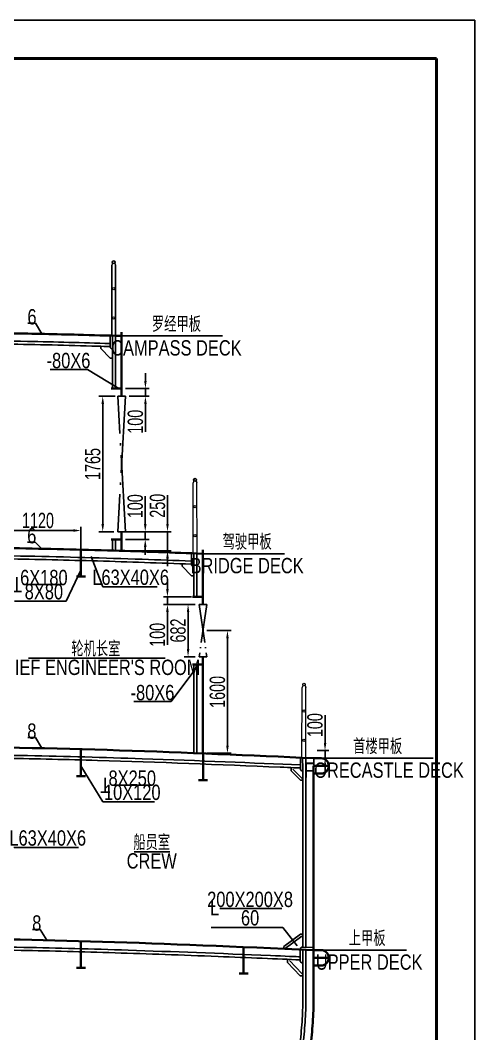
# Model space of a CAD drawing. Extents: x -498116 to -468416, y -194449 to -173449.
# Drawn here: x -474339 to -468416, y -186661 to -173449 of the extents above; entities that cross this region are included whole.
import ezdxf
from ezdxf.enums import TextEntityAlignment as Align

# ---------------------------------------------------------------- set-up
doc = ezdxf.new("R2010")
doc.units = 0
doc.header["$LTSCALE"] = 500
doc.header["$MEASUREMENT"] = 0
doc.header["$PDMODE"] = 3
doc.linetypes.add('点划线 ____ _ ____ _ ____ _ ____ _ ____ _ ____', pattern=[2.56, 2, -0.25, 0.06, -0.25])
doc.layers.get('0').update_dxf_attribs({"linetype": 'CONTINUOUS'})
doc.layers.get('Defpoints').update_dxf_attribs({"linetype": 'CONTINUOUS'})
doc.layers.add('图框', color=3, linetype='CONTINUOUS')
doc.styles.get("Standard").update_dxf_attribs({"font": 'romans.shx', "width": 1.2, "height": 150, "bigfont": 'gbcbig.shx'})
doc.styles.add('中英混排2', font='romany.shx', dxfattribs={"width": 0.7, "height": 200, "bigfont": 'hztxt.shx'})
doc.dimstyles.new('1111111', dxfattribs={"dimtxt": 75, "dimasz": 100, "dimexe": 50, "dimexo": 50, "dimgap": 30, "dimtad": 1, "dimdec": 0, "dimdsep": 46, "dimtxsty": 'Standard', "dimcen": 2.5, "dimadec": 0, "dimazin": 0, "dimtfac": 1, "dimtdec": 0, "dimtmove": 0, "dimatfit": 3, "dimfxl": 1, "dimarcsym": 0})

# ---------------------------------------------------------------- blocks, each defined once
blk = doc.blocks.new('A2')
at = {"layer": '图框'}
for p, q in [((0, 420), (-594, 420)), ((0, 0), (0, 420))]:
    blk.add_line(p, q, dxfattribs=at)
at = {"layer": '图框', "color": 15, "lineweight": 50}
for p, q in [((-10, 410), (-569, 410)), ((-10, 10), (-10, 410))]:
    blk.add_line(p, q, dxfattribs=at)
blk = doc.blocks.new('*D576')
at = {"color": 0, "lineweight": -2, "transparency": 16777216}
for p, q in [((-470367, -182870), (-470367, -182506)), ((-470468, -182970), (-470317, -182970)), ((-470367, -183070), (-470367, -182970)), ((-470488, -183070), (-470317, -183070)), ((-470367, -183170), (-470367, -183270))]:
    blk.add_line(p, q, dxfattribs=at)
at = {"color": 0, "lineweight": -3, "transparency": 16777216}
for points in [[(-470383, -182870), (-470350, -182870), (-470367, -182970)], [(-470383, -183170), (-470350, -183170), (-470367, -183070)]]:
    blk.add_solid(points, dxfattribs=at)
at = {"layer": 'Defpoints', "color": 0, "lineweight": -3, "transparency": 16777216}
for p in [(-470518, -182970), (-470367, -182970), (-470538, -183070)]:
    blk.add_point(p, dxfattribs=at)
at = {"color": 0, "transparency": 16777216, "insert": (-470497, -182638), "char_height": 200, "attachment_point": 5, "rotation": 90, "style": '中英混排2'}
blk.add_mtext('100', dxfattribs=at)
blk = doc.blocks.new('*D582')
at = {"color": 0, "lineweight": -2, "transparency": 16777216}
for p, q in [((-474668, -180146), (-474668, -180051)), ((-473548, -180476), (-473548, -180051)), ((-474568, -180101), (-473648, -180101))]:
    blk.add_line(p, q, dxfattribs=at)
at = {"color": 0, "lineweight": -3, "transparency": 16777216}
for points in [[(-474568, -180084), (-474568, -180118), (-474668, -180101)], [(-473648, -180084), (-473648, -180118), (-473548, -180101)]]:
    blk.add_solid(points, dxfattribs=at)
at = {"layer": 'Defpoints', "color": 0, "lineweight": -3, "transparency": 16777216}
for p in [(-474668, -180196), (-473548, -180101), (-473548, -180526)]:
    blk.add_point(p, dxfattribs=at)
at = {"color": 0, "transparency": 16777216, "insert": (-474108, -179971), "char_height": 200, "attachment_point": 5, "style": '中英混排2'}
blk.add_mtext('1120', dxfattribs=at)
blk = doc.blocks.new('*D592')
at = {"color": 0, "lineweight": -2, "transparency": 16777216}
for p, q in [((-471907, -181405), (-471589, -181405)), ((-471639, -181505), (-471639, -182905)), ((-471907, -183005), (-471589, -183005))]:
    blk.add_line(p, q, dxfattribs=at)
at = {"color": 0, "lineweight": -3, "transparency": 16777216}
for points in [[(-471655, -181505), (-471622, -181505), (-471639, -181405)], [(-471655, -182905), (-471622, -182905), (-471639, -183005)]]:
    blk.add_solid(points, dxfattribs=at)
at = {"layer": 'Defpoints', "color": 0, "lineweight": -3, "transparency": 16777216}
for p in [(-471957, -181405), (-471957, -183005), (-471639, -183005)]:
    blk.add_point(p, dxfattribs=at)
at = {"color": 0, "transparency": 16777216, "insert": (-471769, -182205), "char_height": 200, "attachment_point": 5, "rotation": 90, "style": '中英混排2'}
blk.add_mtext('1600', dxfattribs=at)
blk = doc.blocks.new('*D593')
at = {"color": 0, "lineweight": -2, "transparency": 16777216}
for p, q in [((-472058, -181064), (-472202, -181064)), ((-472152, -181164), (-472152, -181646)), ((-472058, -181746), (-472202, -181746))]:
    blk.add_line(p, q, dxfattribs=at)
at = {"color": 0, "lineweight": -3, "transparency": 16777216}
for points in [[(-472168, -181164), (-472135, -181164), (-472152, -181064)], [(-472168, -181646), (-472135, -181646), (-472152, -181746)]]:
    blk.add_solid(points, dxfattribs=at)
at = {"layer": 'Defpoints', "color": 0, "lineweight": -3, "transparency": 16777216}
for p in [(-472008, -181064), (-472152, -181746), (-472008, -181746)]:
    blk.add_point(p, dxfattribs=at)
at = {"color": 0, "transparency": 16777216, "insert": (-472282, -181405), "char_height": 200, "attachment_point": 5, "rotation": 90, "style": '中英混排2'}
blk.add_mtext('682', dxfattribs=at)
blk = doc.blocks.new('*D594')
at = {"color": 0, "lineweight": -2, "transparency": 16777216}
for p, q in [((-472421, -180864), (-472421, -180764)), ((-472108, -180964), (-472471, -180964)), ((-472421, -180964), (-472421, -181064)), ((-472108, -181064), (-472471, -181064)), ((-472421, -181164), (-472421, -181593))]:
    blk.add_line(p, q, dxfattribs=at)
at = {"color": 0, "lineweight": -3, "transparency": 16777216}
for points in [[(-472438, -180864), (-472404, -180864), (-472421, -180964)], [(-472438, -181164), (-472404, -181164), (-472421, -181064)]]:
    blk.add_solid(points, dxfattribs=at)
at = {"layer": 'Defpoints', "color": 0, "lineweight": -3, "transparency": 16777216}
for p in [(-472421, -180964), (-472058, -180964), (-472058, -181064)]:
    blk.add_point(p, dxfattribs=at)
at = {"color": 0, "transparency": 16777216, "insert": (-472551, -181461), "char_height": 200, "attachment_point": 5, "rotation": 90, "style": '中英混排2'}
blk.add_mtext('100', dxfattribs=at)
blk = doc.blocks.new('*D597')
at = {"color": 0, "lineweight": -2, "transparency": 16777216}
for p, q in [((-472710, -180016), (-472710, -179652)), ((-472918, -180116), (-472660, -180116)), ((-472710, -180216), (-472710, -180116)), ((-472968, -180216), (-472660, -180216)), ((-472710, -180316), (-472710, -180416))]:
    blk.add_line(p, q, dxfattribs=at)
at = {"color": 0, "lineweight": -3, "transparency": 16777216}
for points in [[(-472727, -180016), (-472693, -180016), (-472710, -180116)], [(-472727, -180316), (-472693, -180316), (-472710, -180216)]]:
    blk.add_solid(points, dxfattribs=at)
at = {"layer": 'Defpoints', "color": 0, "lineweight": -3, "transparency": 16777216}
for p in [(-472968, -180116), (-472710, -180116), (-473018, -180216)]:
    blk.add_point(p, dxfattribs=at)
at = {"color": 0, "transparency": 16777216, "insert": (-472840, -179784), "char_height": 200, "attachment_point": 5, "rotation": 90, "style": '中英混排2'}
blk.add_mtext('100', dxfattribs=at)
blk = doc.blocks.new('*D598')
at = {"color": 0, "lineweight": -2, "transparency": 16777216}
for p, q in [((-472708, -178151), (-472708, -178051)), ((-472968, -178251), (-472658, -178251)), ((-472918, -178351), (-472658, -178351)), ((-472708, -178251), (-472708, -178351)), ((-472708, -178451), (-472708, -178815))]:
    blk.add_line(p, q, dxfattribs=at)
at = {"color": 0, "lineweight": -3, "transparency": 16777216}
for points in [[(-472724, -178151), (-472691, -178151), (-472708, -178251)], [(-472724, -178451), (-472691, -178451), (-472708, -178351)]]:
    blk.add_solid(points, dxfattribs=at)
at = {"layer": 'Defpoints', "color": 0, "lineweight": -3, "transparency": 16777216}
for p in [(-473018, -178251), (-472968, -178351), (-472708, -178351)]:
    blk.add_point(p, dxfattribs=at)
at = {"color": 0, "transparency": 16777216, "insert": (-472838, -178683), "char_height": 200, "attachment_point": 5, "rotation": 90, "style": '中英混排2'}
blk.add_mtext('100', dxfattribs=at)
blk = doc.blocks.new('*D599')
at = {"color": 0, "lineweight": -2, "transparency": 16777216}
for p, q in [((-473101, -178351), (-473314, -178351)), ((-473264, -178451), (-473264, -180016)), ((-473118, -180116), (-473314, -180116))]:
    blk.add_line(p, q, dxfattribs=at)
at = {"color": 0, "lineweight": -3, "transparency": 16777216}
for points in [[(-473281, -178451), (-473247, -178451), (-473264, -178351)], [(-473281, -180016), (-473247, -180016), (-473264, -180116)]]:
    blk.add_solid(points, dxfattribs=at)
at = {"layer": 'Defpoints', "color": 0, "lineweight": -3, "transparency": 16777216}
for p in [(-473051, -178351), (-473264, -180116), (-473068, -180116)]:
    blk.add_point(p, dxfattribs=at)
at = {"color": 0, "transparency": 16777216, "insert": (-473394, -179234), "char_height": 200, "attachment_point": 5, "rotation": 90, "style": '中英混排2'}
blk.add_mtext('1765', dxfattribs=at)
blk = doc.blocks.new('*D600')
at = {"color": 0, "lineweight": -2, "transparency": 16777216}
for p, q in [((-472420, -180016), (-472420, -179640)), ((-472968, -180116), (-472370, -180116)), ((-472420, -180366), (-472420, -180116)), ((-472968, -180366), (-472370, -180366)), ((-472420, -180466), (-472420, -180566))]:
    blk.add_line(p, q, dxfattribs=at)
at = {"color": 0, "lineweight": -3, "transparency": 16777216}
for points in [[(-472437, -180016), (-472403, -180016), (-472420, -180116)], [(-472437, -180466), (-472403, -180466), (-472420, -180366)]]:
    blk.add_solid(points, dxfattribs=at)
at = {"layer": 'Defpoints', "color": 0, "lineweight": -3, "transparency": 16777216}
for p in [(-473018, -180116), (-472420, -180116), (-473018, -180366)]:
    blk.add_point(p, dxfattribs=at)
at = {"color": 0, "transparency": 16777216, "insert": (-472550, -179778), "char_height": 200, "attachment_point": 5, "rotation": 90, "style": '中英混排2'}
blk.add_mtext('250', dxfattribs=at)

msp = doc.modelspace()

# ---------------------------------------------------------------- linework, layer by layer
at = {"lineweight": 20, "ltscale": 0.3}
for p, q in [((-473136.9, -176616.9), (-473146.4, -176642.8)), ((-473105.8, -176616.9), (-473096.3, -176642.8)), ((-472086.8, -180398.3), (-472086.3, -179480.9)), ((-472076.9, -179455.2), (-472086.4, -179481.2)), ((-472045.8, -179455.2), (-472036.3, -179481.2)), ((-472035.3, -180400.4), (-472036.3, -179481.2)), ((-470667.3, -183064.8), (-470666.9, -182147.4)), ((-470657.5, -182121.7), (-470667, -182147.7)), ((-470626.3, -182121.7), (-470616.9, -182147.7)), ((-470615.8, -183066.9), (-470616.9, -182147.7))]:
    msp.add_line(p, q, dxfattribs=at)
at = {"color": 7}
for p, q in [((-473146.4, -176642.8), (-473146.4, -177561)), ((-473096.3, -176642.8), (-473096.3, -177562.5)), ((-473167.7, -177702.9), (-473167.7, -177560.4)), ((-473137.7, -178251.2), (-473137.7, -177561.3)), ((-473097.7, -178251.2), (-473097.7, -177562.5)), ((-473017.7, -177564.9), (-471704.1, -177564.9)), ((-473287.6, -177699.3), (-473287.6, -177729.3)), ((-473287.6, -177729.3), (-473167.7, -177853.8)), ((-473137.7, -177853.8), (-473167.7, -177853.8)), ((-473137.7, -180362.5), (-473137.7, -180216.2)), ((-473097.7, -180363.7), (-473097.7, -180216.2)), ((-473547.7, -180700.9), (-473547.7, -180350.9)), ((-473261.2, -180833.1), (-473413.5, -180439.2)), ((-472107.7, -180540.3), (-472107.7, -180397.8)), ((-472077.7, -180964.2), (-472077.7, -180398.7)), ((-472037.7, -180964.2), (-472037.7, -180400.2)), ((-471957.7, -180403.2), (-470894.3, -180403.2)), ((-472227.6, -180536.7), (-472227.6, -180566.7)), ((-472227.6, -180566.7), (-472107.7, -180691.2)), ((-473543.6, -180608.3), (-473740.6, -181021.3)), ((-473487.7, -180700.9), (-473607.7, -180700.9)), ((-472077.7, -180691.2), (-472107.7, -180691.2)), ((-472077.7, -183000.5), (-472077.7, -181846.2)), ((-472037.7, -183002.1), (-472037.7, -181846.2)), ((-473547.7, -183301.8), (-473547.7, -182951.8)), ((-471956.9, -183355.2), (-471956.9, -183005.2)), ((-470687.7, -183205.4), (-470687.7, -183062.9)), ((-470517.7, -183069.7), (-468958.6, -183069.7)), ((-470499.8, -183069.7), (-470511.1, -183081)), ((-470511.1, -183159.9), (-470511.1, -183081)), ((-470807.6, -183198.1), (-470807.6, -183231.8)), ((-470807.6, -183231.8), (-470687.7, -183356.3)), ((-470786, -183211), (-470666.1, -183335.5)), ((-470501.1, -183169.7), (-470511.1, -183159.9)), ((-470501.1, -183169.7), (-470511.1, -183179.6)), ((-470511.1, -183179.6), (-470511.1, -183259.9)), ((-473487.7, -183301.8), (-473607.7, -183301.9)), ((-471896.9, -183355.2), (-472016.9, -183355.2)), ((-470657.7, -183356.3), (-470687.7, -183356.3)), ((-470501.1, -183269.7), (-470511.1, -183259.9)), ((-473547.7, -185801.9), (-473547.7, -185451.9)), ((-470687.1, -185363), (-470902.8, -185525.2)), ((-470669.1, -185387), (-470884.8, -185549.1)), ((-470687.1, -185363), (-470657.7, -185363)), ((-471427.7, -185876.3), (-471427.7, -185526.3)), ((-470902.8, -185555.2), (-470902.8, -185525.2)), ((-470692.5, -185704.1), (-470692.5, -185564)), ((-470657.7, -185530.6), (-470517.7, -185537.2)), ((-470517.7, -185571.4), (-469305.9, -185571.4)), ((-470499.8, -185571.4), (-470511.1, -185582.6)), ((-470511.1, -185661.5), (-470511.1, -185582.6)), ((-470857.5, -185697.2), (-470857.5, -185732.2)), ((-470692.7, -185905.6), (-470857.5, -185732.2)), ((-470663.7, -185878), (-470828.5, -185704.6)), ((-470501.1, -185671.4), (-470511.1, -185661.5)), ((-470501.1, -185671.4), (-470511.1, -185681.2)), ((-470511.1, -185681.2), (-470511.1, -185761.5)), ((-473607.7, -185801.9), (-473487.7, -185802)), ((-471367.7, -185876.3), (-471487.7, -185876.4)), ((-470501.1, -185771.4), (-470511.1, -185761.5)), ((-470657.7, -185905.6), (-470692.7, -185905.6))]:
    msp.add_line(p, q, dxfattribs=at)
at = {"color": 3}
for p, q in [((-474239.6, -177399.4), (-474140.2, -177399.4)), ((-474056, -177538.2), (-474140.2, -177399.4)), ((-473951.1, -178003), (-473464.1, -178003)), ((-473054.6, -178251.2), (-473464.1, -178003)), ((-474242.3, -180252.9), (-474143, -180252.9)), ((-474058.8, -180338.7), (-474143, -180252.9)), ((-473263.3, -180833.1), (-472553.7, -180833.1)), ((-474412.9, -181021.3), (-473740.6, -181021.3)), ((-474232.7, -181767), (-472449.2, -181767)), ((-472010.6, -181846.2), (-472372.2, -182331.5)), ((-472856.6, -182331.5), (-472372.2, -182331.5)), ((-474241.2, -182800.5), (-474141.9, -182800.5)), ((-474057.7, -182939.3), (-474141.9, -182800.5)), ((-474420.5, -184231.8), (-473579.3, -184231.8)), ((-472853.7, -184290), (-472391.2, -184290)), ((-471739.3, -185029.6, 0), (-470928.7, -185029.6, 0)), ((-474177.2, -185302), (-474077.9, -185302)), ((-473993.7, -185440.8), (-474077.9, -185302)), ((-470918.1, -185275.6, 0), (-471851.8, -185275.6, 0)), ((-470728.1, -185514), (-470918.1, -185275.6, 0))]:
    msp.add_line(p, q, dxfattribs=at)
at = {"color": 0, "lineweight": 40}
for p, q in [((-473017.7, -178351.2), (-473017.7, -177514.9)), ((-473152.7, -178251.2), (-473017.7, -178251.2)), ((-473017.7, -180366.2), (-473017.7, -180116.2)), ((-473152.7, -180216.2), (-473017.7, -180216.2)), ((-471957.7, -181064.2), (-471957.7, -180353.2)), ((-471957.7, -180964.2), (-472092.7, -180964.2)), ((-471957.7, -183005.1), (-471957.7, -181746.2)), ((-471957.7, -181846.2), (-472092.7, -181846.2)), ((-470517.7, -183069.7), (-470417.7, -183069.7)), ((-470517.7, -183169.7), (-470317.7, -183169.7)), ((-470517.7, -183269.7), (-470417.7, -183269.7)), ((-470517.7, -185571.4), (-470417.7, -185571.4)), ((-470517.7, -185671.4), (-470317.7, -185671.4)), ((-470517.7, -185771.4), (-470417.7, -185771.4))]:
    msp.add_line(p, q, dxfattribs=at)
at = {"color": 5, "linetype": '点划线 ____ _ ____ _ ____ _ ____ _ ____ _ ____', "ltscale": 0.5}
for p, q in [((-473067.7, -178351.2), (-472967.7, -178351.2)), ((-473067.7, -180116.2), (-472967.7, -180116.2)), ((-472007.7, -181064.2), (-471907.7, -181064.2)), ((-472007.7, -181064.2), (-471906.9, -181746.2)), ((-471907.7, -181064.2), (-472006.9, -181746.2)), ((-471906.9, -181746.2), (-472006.9, -181746.2))]:
    msp.add_line(p, q, dxfattribs=at)
at = {"color": 5, "linetype": '点划线 ____ _ ____ _ ____ _ ____ _ ____ _ ____'}
for p, q in [((-472967.7, -178351.2), (-473067.7, -180116.2)), ((-472967.7, -180116.2), (-473067.7, -178351.2))]:
    msp.add_line(p, q, dxfattribs=at)
at = {"color": 7, "lineweight": 40}
for p, q in [((-473547.7, -180700.9), (-473547.7, -180350.9)), ((-473487.7, -180700.9), (-473607.7, -180700.9)), ((-473547.7, -183301.8), (-473547.7, -182951.8)), ((-471956.9, -183355.2), (-471956.9, -183005.2)), ((-473487.7, -183301.8), (-473607.7, -183301.9)), ((-471896.9, -183355.2), (-472016.9, -183355.2)), ((-473547.7, -185801.9), (-473547.7, -185451.9)), ((-471427.7, -185876.3), (-471427.7, -185526.3)), ((-473607.7, -185801.9), (-473487.7, -185802)), ((-471367.7, -185876.3), (-471487.7, -185876.4))]:
    msp.add_line(p, q, dxfattribs=at)
at = {"color": 7}
for points in [[(-470657.7, -185530.6), (-470657.7, -185339.8), (-470657.7, -185074.8), (-470657.7, -184809.8), (-470657.7, -184544.8), (-470657.7, -184279.8), (-470657.7, -184014.8), (-470657.7, -183749.8), (-470657.7, -183484.8), (-470657.7, -183219.8), (-470657.7, -183204.8), (-470658.9, -183063.3)], [(-470617.7, -185532.5), (-470617.7, -185339.8), (-470617.7, -185074.8), (-470617.7, -184809.8), (-470617.7, -184544.8), (-470617.7, -184279.8), (-470617.7, -184014.8), (-470617.7, -183749.8), (-470617.7, -183484.8), (-470617.7, -183219.8), (-470617.7, -183204.8), (-470619.3, -183065.1)]]:
    msp.add_lwpolyline(points, dxfattribs=at)
at = {"color": 0, "lineweight": 40}
msp.add_lwpolyline([(-470547, -186754, 0.0015805), (-470533.1, -186595.4, 0.0074195), (-470522.1, -186436.8, 0.013127), (-470517.7, -186279.5), (-470517.7, -186014.5), (-470517.7, -185804.8), (-470517.7, -185539.8), (-470517.7, -185274.8), (-470517.7, -185009.8), (-470517.7, -184744.8), (-470517.7, -184479.8), (-470517.7, -184214.8), (-470517.7, -183949.8), (-470517.7, -183684.8), (-470517.7, -183419.8), (-470517.7, -183404.8), (-470517.7, -183169.7)], format="xyb", dxfattribs=at)
at = {"color": 7}
for points in [[(-471440.1, -189603.7, 0.0133197), (-471361.2, -189459.1, 0.0167399), (-471252.3, -189227.7, 0.001752), (-471240.2, -189199.5, 0.0139248), (-471137.2, -188935.2, 0.0084523), (-471061.2, -188711.2, 0.0086663), (-470978.1, -188436.7, 0.0068148), (-470919.7, -188219.4, 0.0087098), (-470853.8, -187940.5, 0.0066254), (-470810.5, -187727.8, 0.009437), (-470762.2, -187445.6, 0.0078518), (-470734, -187237.5, 0.0060497), (-470712.1, -187030.2, 0.001862), (-470693.3, -186820, -0.0003418), (-470686.4, -186741.5, 0.001582), (-470672.6, -186583.7, 0.0074195), (-470661.9, -186429.1, 0.0131156), (-470657.7, -186279.3), (-470657.7, -186014.5), (-470657.7, -185804.8), (-470657.7, -185565.4)], [(-471394, -189603.7, 0.0114658), (-471325.6, -189477.4, 0.0167382), (-471215.6, -189243.5, 0.0017518), (-471203.4, -189215, 0.013926), (-471099.6, -188948.6, 0.0084523), (-471023.1, -188723.4, 0.0086663), (-470939.7, -188447.6, 0.0068148), (-470880.9, -188229.3, 0.0087098), (-470814.7, -187949, 0.0066254), (-470771.2, -187735.3, 0.009437), (-470722.6, -187451.6, 0.0078531), (-470694.3, -187242.2, 0.0060507), (-470672.3, -187033.9, 0.0018618), (-470653.4, -186823.4, -0.0003415), (-470646.6, -186745.1, 0.0015816), (-470632.7, -186587, 0.0074195), (-470621.9, -186431.3, 0.0131189), (-470617.7, -186279.4), (-470617.7, -186014.5), (-470617.7, -185804.8), (-470618.1, -185567.1)]]:
    msp.add_lwpolyline(points, format="xyb", dxfattribs=at)
at = {"lineweight": 20, "ltscale": 0.3}
for centre, radius in [((-473121.4, -176602.8), 21), ((-473121.4, -176602.8), 16.4), ((-473121, -176949.7), 15), ((-473121.9, -177329.7), 15), ((-472061.4, -179441.1), 21), ((-472061.4, -179441.1), 16.4), ((-472061, -179788.1), 15), ((-472061.9, -180168.1), 15), ((-470641.9, -182107.7), 16.4), ((-470641.6, -182454.6), 15), ((-470642.4, -182834.6), 15)]:
    msp.add_circle(centre, radius, dxfattribs=at)
at = {"color": 7}
for centre, radius, start, end in [((-473137.7, -177703.8), 30, 178.23777, 270), ((-472077.7, -180541.2), 30, 178.23777, 270), ((-470657.7, -183206.3), 30, 178.23777, 270), ((-470657.7, -185565.4), 34.8, 90, 182.41006), ((-470657.5, -185705.6), 35, 177.58951, 269.71896)]:
    msp.add_arc(centre, radius, start, end, dxfattribs=at)
at = {"color": 0, "lineweight": 40}
for centre in [(-470417.7, -183169.7), (-470417.7, -185671.4)]:
    msp.add_arc(centre, 100, 270, 90, dxfattribs=at)
for points, knots in [([(-478317.7, -177564.9), (-478204.7, -177561.4), (-478091.4, -177558.1), (-477785.2, -177549.7), (-477591.8, -177544.9), (-477203.3, -177536.4), (-477008.2, -177532.7), (-476719.4, -177528.3), (-476626.3, -177527), (-476439.8, -177524.8), (-476346.3, -177523.8), (-476199.8, -177522.6), (-476146.8, -177522.2), (-475987.8, -177521.3), (-475881.5, -177520.9), (-475749.7, -177520.7), (-475724.4, -177520.6), (-475678.9, -177520.6), (-475658.6, -177520.6), (-475605.4, -177520.6), (-475572.5, -177520.7), (-475506.7, -177520.8), (-475473.9, -177520.9), (-475375.3, -177521.2), (-475309.7, -177521.5), (-475113.2, -177522.7), (-474982.5, -177523.8), (-474721.9, -177526.8), (-474591.9, -177528.6), (-474315, -177533), (-474168.1, -177535.7), (-473875.1, -177541.9), (-473729.2, -177545.3), (-473394.2, -177553.8), (-473205.6, -177559.1), (-473017.7, -177564.9)], [2815.6448184, 2815.6448184, 2815.6448184, 2815.6448184, 3139.9306136, 3139.9306136, 3689.8315152, 3689.8315152, 4239.7324168, 4239.7324168, 4500.5204832, 4500.5204832, 4761.3085496, 4761.3085496, 4908.6238619, 4908.6238619, 5203.2544863, 5203.2544863, 5273.211016, 5273.211016, 5329.1395674, 5329.1395674, 5420.1587761, 5420.1587761, 5511.1779847, 5511.1779847, 5693.216402, 5693.216402, 6057.2932365, 6057.2932365, 6421.370071, 6421.370071, 6835.4639626, 6835.4639626, 7249.5578541, 7249.5578541, 7788.5974657, 7788.5974657, 7788.5974657, 7788.5974657]), ([(-479377.7, -180403.2), (-479296.3, -180400.1), (-479214.9, -180397.1), (-478699.9, -180378.1), (-478264.3, -180363.7), (-477388.8, -180340.2), (-476948.9, -180331.1), (-476418.8, -180324.7), (-476330.6, -180323.8), (-476065.9, -180321.6), (-475889.1, -180320.8), (-475685.2, -180320.6), (-475658.4, -180320.6), (-475604.9, -180320.6), (-475578.1, -180320.7), (-475497.8, -180320.8), (-475444.4, -180321), (-475284, -180321.6), (-475177.2, -180322.3), (-474857.3, -180325.1), (-474644.4, -180327.9), (-473992.9, -180339), (-473555.7, -180349.8), (-472731.3, -180374.8), (-472343.7, -180388.5), (-471957.7, -180403.2)], [1689.7708776, 1689.7708776, 1689.7708776, 1689.7708776, 1930.8585063, 1930.8585063, 3212.310871, 3212.310871, 4493.7632357, 4493.7632357, 4749.0460044, 4749.0460044, 5259.6115417, 5259.6115417, 5336.769309, 5336.769309, 5413.9270763, 5413.9270763, 5568.242611, 5568.242611, 5876.8736802, 5876.8736802, 6494.1358187, 6494.1358187, 7771.2956987, 7771.2956987, 8914.4735692, 8914.4735692, 8914.4735692, 8914.4735692]), ([(-480817.7, -185564.4), (-479078.5, -185490.6), (-475811.6, -185356.7), (-472544.7, -185479.3), (-470517.7, -185571.4)], [183.9578529, 183.9578529, 183.9578529, 183.9578529, 5302.1222166, 9988.4650589, 9988.4650589, 9988.4650589, 9988.4650589])]:
    msp.add_open_spline(points, degree=3, knots=knots, dxfattribs=at)
at = {"color": 0}
for points, knots in [([(-478167.7, -177662.9), (-477608.7, -177645.7), (-477049.7, -177632.6), (-476239, -177622.7), (-475987.1, -177620.9), (-475610.8, -177620.5), (-475486.4, -177620.8), (-475237.7, -177621.9), (-475113.3, -177622.9), (-474740.2, -177626.7), (-474491.4, -177630.5), (-473884.4, -177642.5), (-473526.1, -177651.9), (-473167.7, -177662.9)], [2798.044206, 2798.044206, 2798.044206, 2798.044206, 4477.3254019, 4477.3254019, 5234.5518659, 5234.5518659, 5608.3593723, 5608.3593723, 5982.1668787, 5982.1668787, 6729.7818916, 6729.7818916, 7806.2002443, 7806.2002443, 7806.2002443, 7806.2002443]), ([(-478167.7, -177702.9), (-477608.1, -177685.7), (-477048.6, -177672.6), (-476327.3, -177663.8), (-476165.3, -177662.3), (-475904.3, -177661), (-475805.4, -177660.7), (-475607.5, -177660.6), (-475508.6, -177660.7), (-475310.7, -177661.5), (-475211.7, -177662.2), (-474914.8, -177664.7), (-474716.9, -177667.2), (-474122.9, -177677), (-473726.9, -177686.4), (-473276.4, -177699.6), (-473222.1, -177701.2), (-473167.7, -177702.9)], [2796.8176358, 2796.8176358, 2796.8176358, 2796.8176358, 4478.4127244, 4478.4127244, 4965.6948646, 4965.6948646, 5263.2971929, 5263.2971929, 5560.8995213, 5560.8995213, 5858.5018496, 5858.5018496, 6453.7065063, 6453.7065063, 7644.1158197, 7644.1158197, 7807.4268365, 7807.4268365, 7807.4268365, 7807.4268365]), ([(-479227.7, -180499.5), (-479167.1, -180497.2), (-479106.5, -180494.9), (-478194, -180461.2), (-477342.3, -180436.1), (-476239, -180422.7), (-475987.1, -180420.9), (-475610.8, -180420.5), (-475486.4, -180420.8), (-475237.7, -180421.9), (-475113.3, -180422.9), (-474740.2, -180426.7), (-474491.4, -180430.5), (-473745, -180445.3), (-473247.2, -180459.5), (-472535.5, -180483.6), (-472321.6, -180491.4), (-472107.7, -180499.5)], [1736.8940229, 1736.8940229, 1736.8940229, 1736.8940229, 1918.8537437, 1918.8537437, 4477.3254019, 4477.3254019, 5234.5518659, 5234.5518659, 5608.3593723, 5608.3593723, 5982.1668787, 5982.1668787, 6729.7818916, 6729.7818916, 8225.0119173, 8225.0119173, 8867.3504352, 8867.3504352, 8867.3504352, 8867.3504352]), ([(-479227.7, -180539.5), (-479166.5, -180537.2), (-479105.2, -180534.9), (-478192, -180501.2), (-477340.5, -180476.1), (-476327.3, -180463.8), (-476165.3, -180462.3), (-475904.3, -180461), (-475805.4, -180460.7), (-475607.5, -180460.6), (-475508.6, -180460.7), (-475310.7, -180461.5), (-475211.7, -180462.2), (-474914.8, -180464.7), (-474716.9, -180467.2), (-474122.9, -180477), (-473726.9, -180486.4), (-472923.2, -180509.9), (-472515.5, -180524), (-472107.7, -180539.5)], [1735.3775038, 1735.3775038, 1735.3775038, 1735.3775038, 1919.319739, 1919.319739, 4478.4127244, 4478.4127244, 4965.6948646, 4965.6948646, 5263.2971929, 5263.2971929, 5560.8995213, 5560.8995213, 5858.5018496, 5858.5018496, 6453.7065063, 6453.7065063, 7644.1158197, 7644.1158197, 8868.8669504, 8868.8669504, 8868.8669504, 8868.8669504]), ([(-480647.8, -183156.8), (-480626.2, -183156.2), (-480475.2, -183149.8), (-479898, -183125.7), (-479471.9, -183108.4), (-478194, -183061.2), (-477342.3, -183036.1), (-476239, -183022.7), (-475987.1, -183020.9), (-475610.8, -183020.5), (-475486.4, -183020.8), (-475237.7, -183021.9), (-475113.3, -183022.9), (-474740.2, -183026.7), (-474491.4, -183030.5), (-473745, -183045.3), (-473247.2, -183059.5), (-472019.3, -183101.1), (-471288.9, -183131.6), (-470687.7, -183156.4)], [186.3928732, 186.3928732, 186.3928732, 186.3928732, 639.6179146, 639.6179146, 1918.8537437, 1918.8537437, 4477.3254019, 4477.3254019, 5234.5518659, 5234.5518659, 5608.3593723, 5608.3593723, 5982.1668787, 5982.1668787, 6729.7818916, 6729.7818916, 8225.0119173, 8225.0119173, 10417.8515632, 10417.8515632, 10417.8515632, 10417.8515632]), ([(-480647.8, -183196.9), (-480625.5, -183196.2), (-480473.9, -183189.8), (-479896.1, -183165.6), (-479470, -183148.3), (-478192, -183101.2), (-477340.5, -183076.1), (-476327.3, -183063.8), (-476165.3, -183062.3), (-475904.3, -183061), (-475805.4, -183060.7), (-475607.5, -183060.6), (-475508.6, -183060.7), (-475310.7, -183061.5), (-475211.7, -183062.2), (-474914.8, -183064.7), (-474716.9, -183067.2), (-474122.9, -183077), (-473726.9, -183086.4), (-472538.5, -183121.1), (-471745.8, -183152.7), (-470821.2, -183191.5), (-470689.7, -183197.1), (-470687.7, -183196.9)], [184.6975701, 184.6975701, 184.6975701, 184.6975701, 639.7732463, 639.7732463, 1919.319739, 1919.319739, 4478.4127244, 4478.4127244, 4965.6948646, 4965.6948646, 5263.2971929, 5263.2971929, 5560.8995213, 5560.8995213, 5858.5018496, 5858.5018496, 6453.7065063, 6453.7065063, 7644.1158197, 7644.1158197, 10024.9344466, 10024.9344466, 10419.5468627, 10419.5468627, 10419.5468627, 10419.5468627]), ([(-480643, -185657.1), (-480692.6, -185659.2), (-480592.7, -185655), (-480182.4, -185637.8), (-479876.1, -185625.2), (-478969.1, -185589.4), (-478379.9, -185568.4), (-477683.6, -185549.3), (-477568, -185546.3), (-477222.2, -185538), (-476992.8, -185533.4), (-476652.8, -185528), (-476541.6, -185526.5), (-476208.4, -185522.7), (-475986.8, -185521.2), (-475704.5, -185520.7), (-475643.8, -185520.7), (-475522.3, -185520.9), (-475461.6, -185521), (-475279.1, -185521.8), (-475157.3, -185522.7), (-474790.3, -185526.3), (-474543.6, -185530), (-473856.2, -185543.6), (-473406.7, -185556), (-472358.1, -185590.6), (-471747.4, -185614.2), (-470903.6, -185648.9), (-470725.2, -185656.4), (-470692.5, -185657.8)], [338.4355304, 338.4355304, 338.4355304, 338.4355304, 611.9431032, 611.9431032, 1467.9136037, 1467.9136037, 3179.8546048, 3179.8546048, 3521.7337878, 3521.7337878, 4205.4921536, 4205.4921536, 4538.4708142, 4538.4708142, 5204.4281355, 5204.4281355, 5386.9684184, 5386.9684184, 5569.5087013, 5569.5087013, 5934.5892672, 5934.5892672, 6664.7503989, 6664.7503989, 7933.5070595, 7933.5070595, 9465.8362573, 9465.8362573, 9865.1484974, 9865.1484974, 9865.1484974, 9865.1484974]), ([(-480643, -185697.1), (-480692, -185699.2), (-480591.7, -185695), (-480180.9, -185677.7), (-479874.7, -185665.1), (-478965.9, -185629.3), (-478375.2, -185608.3), (-477211.2, -185576.4), (-476638, -185565.5), (-475951.6, -185561.3), (-475836.7, -185560.9), (-475492.1, -185560.6), (-475262.4, -185561.6), (-474799.5, -185566.2), (-474566.2, -185569.7), (-473934.3, -185581.9), (-473529, -185592.6), (-472678.9, -185619.6), (-472234.1, -185635.8), (-471375.2, -185669.4), (-470970.8, -185686.1), (-470692.5, -185697.8)], [336.9001276, 336.9001276, 336.9001276, 336.9001276, 611.8650174, 611.8650174, 1467.6793465, 1467.6793465, 3184.9893936, 3184.9893936, 4902.2994407, 4902.2994407, 5247.8523839, 5247.8523839, 5938.9582702, 5938.9582702, 6630.0641565, 6630.0641565, 7780.293695, 7780.293695, 8930.5232335, 8930.5232335, 9866.3730509, 9866.3730509, 9866.3730509, 9866.3730509])]:
    msp.add_open_spline(points, degree=3, knots=knots, dxfattribs=at)
at = {"color": 0, "lineweight": 40}
msp.add_open_spline([(-480817.7, -183069.7), (-479187.3, -182995), (-475667.7, -182846.2), (-472148.1, -182995), (-470517.7, -183069.7)], degree=3, dxfattribs=at)
at = {"layer": '图框', "color": 3}
msp.add_line((-474272.3, -180806.2), (-473799.3, -180806.2), dxfattribs=at)
at = {"layer": '图框'}
for p, q in [((-473547.7, -183166.5), (-473260.8, -183636.6)), ((-473120.6, -183421.5), (-472647.6, -183421.5)), ((-473260.8, -183636.6), (-472589, -183636.6))]:
    msp.add_line(p, q, dxfattribs=at)

# ---------------------------------------------------------------- block references
at = {"layer": '图框', "color": 0, "xscale": 50, "yscale": 50, "zscale": 50}
msp.add_blockref('A2', (-468416.1, -194449.2), dxfattribs=at)

# ---------------------------------------------------------------- texts
at = {"color": 3, "style": '中英混排2', "width": 0.8}
for s, p in [('-80X6', (-473710.3, -177884.8, 0)), ('L63X40X6', (-472900.1, -180710.4, 0)), ('轮机长室', (-473353.9, -181644.2, 0)), ("CHIEF ENGINEER'S ROOM", (-473353.9, -181884.4, 0)), ('-80X6', (-472615.8, -182213.3, 0)), ('L63X40X6', (-473980.7, -184109.1, 0)), ('船员室', (-472625.4, -184167.2, 0)), ('CREW', (-472625.4, -184407.4, 0))]:
    msp.add_text(s, height=200, dxfattribs=at).set_placement(p, align=Align.MIDDLE_CENTER)
at = {"layer": '图框', "color": 3, "style": '中英混排2', "width": 0.8}
for s, p in [('6', (-474186, -177314.6, 0)), ('6', (-474188.8, -180168.1, 0)), ('6X180', (-474031, -180713.7, 0)), ('8X80', (-474031, -180898.6, 0)), ('8', (-474187.7, -182715.7, 0)), ('200X200X8', (-471343.7, -184909.1)), ('L', (-471806, -185016.5)), ('60', (-471343.7, -185150)), ('8', (-474123.7, -185217.2, 0))]:
    msp.add_text(s, height=200, dxfattribs=at).set_placement(p, align=Align.MIDDLE_CENTER)
at = {"layer": '图框', "color": 4, "style": '中英混排2', "width": 0.8}
for s, p in [('罗经甲板', (-472303.7, -177411.3)), ('CAMPASS DECK', (-472303.7, -177720)), ('驾驶甲板', (-471382.3, -180249.7)), ('BRIDGE DECK', (-471382.3, -180558.3)), ('首楼甲板', (-469680.4, -182916.2)), ('FORECASTLE DECK', (-469598.4, -183224.8)), ('上甲板', (-469817.6, -185417.8)), ('UPPER DECK', (-469791.7, -185726.5))]:
    msp.add_text(s, height=200, dxfattribs=at).set_placement(p, align=Align.MIDDLE_CENTER)
at = {"layer": '图框', "color": 3, "style": '中英混排2', "width": 0.8}
msp.add_text('T', height=200, rotation=180, dxfattribs=at).set_placement((-474382.9, -180807.5, 0), align=Align.MIDDLE_CENTER)
at = {"layer": '图框', "style": '中英混排2', "width": 0.8}
for s, p in [('8X250', (-472879.3, -183329.1, 0)), ('10X120', (-472879.3, -183513.9, 0))]:
    msp.add_text(s, height=200, dxfattribs=at).set_placement(p, align=Align.MIDDLE_CENTER)
msp.add_text('T', height=200, rotation=180, dxfattribs=at).set_placement((-473231.3, -183422.8, 0), align=Align.MIDDLE_CENTER)

# ---------------------------------------------------------------- dimensions: what is measured, and where the dimension line sits
at = {"color": 7}
for base, p1, p2, picture, middle in [((-472707.6, -178351.2), (-473017.7, -178251.2), (-472967.7, -178351.2), '*D598', (-472837.6, -178683.2)), ((-473264.1, -180116.2), (-473050.6, -178351.2), (-473067.7, -180116.2), '*D599', (-473394.1, -179233.7)), ((-472420.1, -180116.2), (-473017.7, -180366.2), (-473017.7, -180116.2), '*D600', (-472550.1, -179778.2)), ((-472710.1, -180116.2), (-473017.7, -180216.2), (-472967.7, -180116.2), '*D597', (-472840.1, -179784.2)), ((-472151.6, -181746.2), (-472007.7, -181064.2), (-472007.7, -181746.2), '*D593', (-472281.6, -181405.2)), ((-471638.6, -183005.2), (-471957.3, -181405.2), (-471956.9, -183005.2), '*D592', (-471768.6, -182205.2)), ((-470366.7, -182969.8), (-470538.3, -183069.7), (-470517.7, -182969.8), '*D576', (-470496.7, -182637.8))]:
    dim = msp.add_linear_dim(base=base, p1=p1, p2=p2, angle=90, dimstyle='1111111', override={"dimtxt": 200, "dimtxsty": '中英混排2', "dimfxl": 1.25}, dxfattribs=at)
    dim.commit()
    dim.dimension.update_dxf_attribs({"geometry": picture, "text_midpoint": middle})
dim = msp.add_linear_dim(base=(-473547.7, -180100.8), p1=(-474667.7, -180195.6), p2=(-473547.7, -180525.9), dimstyle='1111111', override={"dimtxt": 200, "dimtxsty": '中英混排2', "dimfxl": 1.25}, dxfattribs=at)
dim.commit()
dim.dimension.update_dxf_attribs({"geometry": '*D582', "text_midpoint": (-474107.7, -179970.8)})
dim = msp.add_linear_dim(base=(-472421, -180964.2), p1=(-472057.7, -181064.2), p2=(-472057.7, -180964.2), angle=90, dimstyle='1111111', override={"dimtxt": 200, "dimtxsty": '中英混排2', "dimfxl": 1.25}, dxfattribs=at)
dim.commit()
dim.dimension.update_dxf_attribs({"geometry": '*D594', "text_midpoint": (-472421, -181460.8), "dimtype": 160})

doc.saveas('drawing.dxf')
